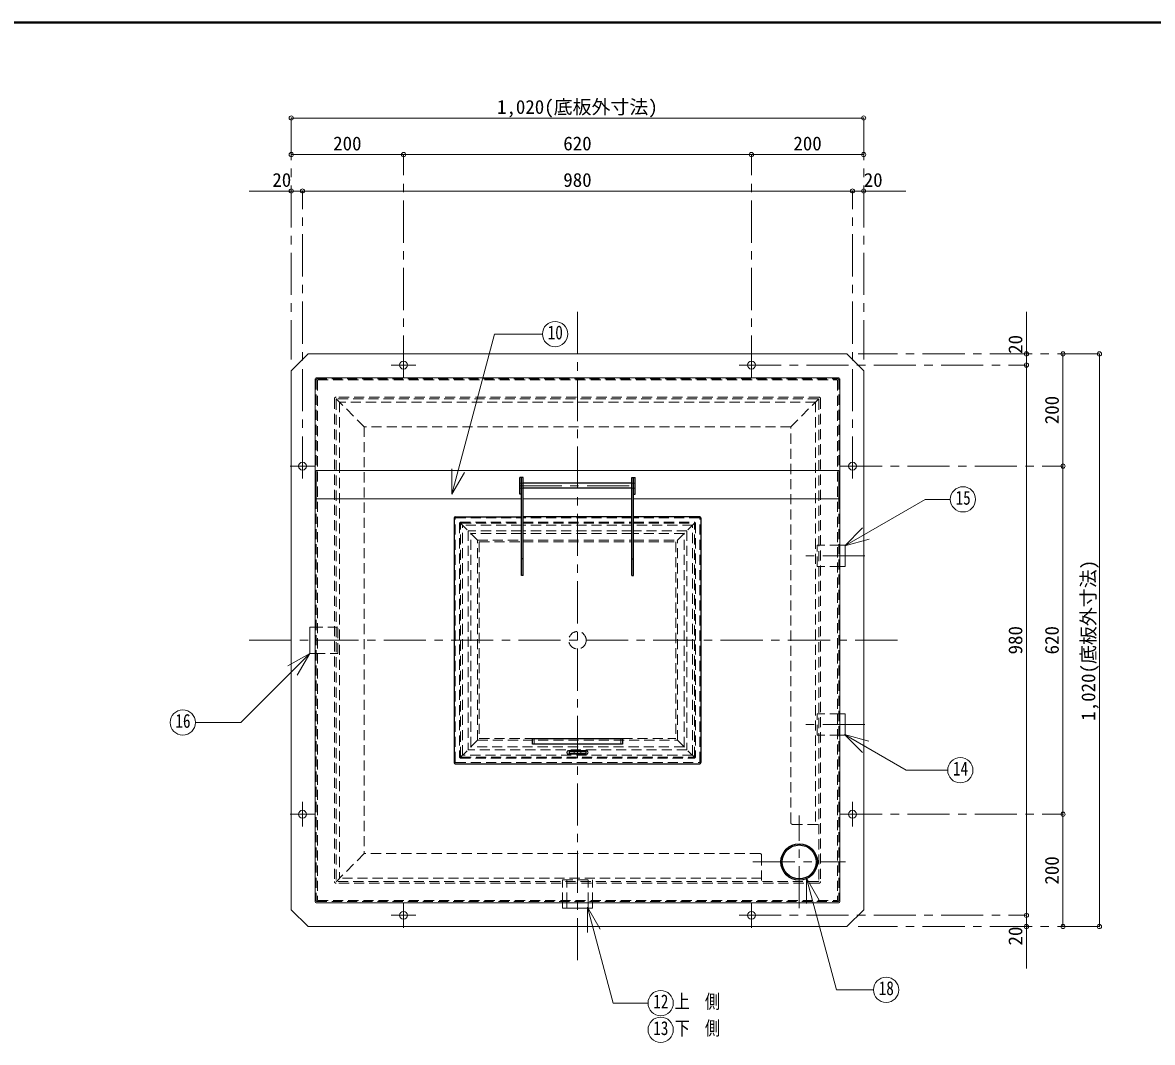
# Model space of a CAD drawing. Units: millimetres at full size, sheet at 1:15; some dimension numbers follow another scale. Extents: x -3044 to 3031, y -2085 to 2130.
# Drawn here: x -995 to 1018, y 314 to 2130 of the extents above; entities that cross this region are included whole.
import ezdxf
from ezdxf.enums import TextEntityAlignment as Align

# ---------------------------------------------------------------- set-up
doc = ezdxf.new("R2010")
doc.units = ezdxf.units.MM
doc.header["$LTSCALE"] = 15
doc.header["$PDMODE"] = 32
doc.header["$PDSIZE"] = 7.5
doc.linetypes.add('CHAIN1', pattern=[8, 5, -1, 1, -1])
doc.linetypes.add('DASHED1', pattern=[1.8, 1.2, -0.6])
doc.layers.add('0-0', color=4, linetype='Continuous', lineweight=9)
doc.styles.add('ＭＳ ゴシック', font='')
doc.styles.get('ＭＳ ゴシック').set_extended_font_data('MS Gothic')

msp = doc.modelspace()

# ---------------------------------------------------------------- linework, layer by layer
at = {"layer": '0-0', "color": 1, "lineweight": 40}
msp.add_line((3031, 2130.04), (-3044, 2130.04), dxfattribs=at)
at = {"layer": '0-0', "linetype": 'CHAIN1'}
for p, q in [((-516.5, 1960.04), (-516.5, 1530.04)), ((503.5, 1960.04), (503.5, 1530.04)), ((-316.5, 1498.04), (-316.5, 1895.04)), ((303.5, 1498.04), (303.5, 1895.04)), ((-496.5, 1318.04), (-496.5, 1830.04)), ((483.5, 1318.04), (483.5, 1830.04)), ((-6.5, 1615.04), (-6.5, 445.04)), ((923.5, 1540.04), (493.5, 1540.04)), ((-338.5, 1520.04), (-294.5, 1520.04)), ((281.5, 1520.04), (793.5, 1520.04)), ((-518.5, 1340.04), (-474.5, 1340.04)), ((461.5, 1340.04), (858.5, 1340.04)), ((-109.5, 1305.04), (96.5, 1305.04)), ((505.5, 1180.04), (385.5, 1180.04)), ((-591.5, 1030.04), (578.5, 1030.04)), ((505.5, 880.04), (385.5, 880.04)), ((-496.5, 698.04), (-496.5, 742.04)), ((483.5, 698.04), (483.5, 742.04)), ((-518.5, 720.04), (-474.5, 720.04)), ((388.5, 552.54), (388.5, 717.54)), ((461.5, 720.04), (858.5, 720.04)), ((306, 635.04), (471, 635.04)), ((-316.5, 518.04), (-316.5, 562.04)), ((303.5, 518.04), (303.5, 562.04)), ((-338.5, 540.04), (-294.5, 540.04)), ((281.5, 540.04), (793.5, 540.04)), ((923.5, 520.04), (493.5, 520.04))]:
    msp.add_line(p, q, dxfattribs=at)
at = {"layer": '0-0'}
for p, q in [((-516.5, 1960.04), (503.5, 1960.04)), ((-516.5, 1895.04), (-316.5, 1895.04)), ((303.5, 1895.04), (-316.5, 1895.04)), ((303.5, 1895.04), (503.5, 1895.04)), ((-496.5, 1830.04), (-591.5, 1830.04)), ((-496.5, 1830.04), (483.5, 1830.04)), ((578.5, 1830.04), (483.5, 1830.04)), ((793.5, 1615.04), (793.5, 1520.04)), ((-516.5, 1510.04), (-486.5, 1540.04)), ((473.5, 1540.04), (-486.5, 1540.04)), ((473.5, 1540.04), (503.5, 1510.04)), ((858.5, 1340.04), (858.5, 1540.04)), ((923.5, 520.04), (923.5, 1540.04)), ((-516.5, 550.04), (-516.5, 1510.04)), ((503.5, 550.04), (503.5, 1510.04)), ((793.5, 540.04), (793.5, 1520.04)), ((858.5, 1340.04), (858.5, 720.04)), ((-483.5, 1006.54), (-483.5, 1053.54)), ((-483.5, 1053.54), (-474, 1053.54)), ((-474, 1006.54), (-483.5, 1006.54)), ((858.5, 520.04), (858.5, 720.04)), ((-486.5, 520.04), (-516.5, 550.04)), ((503.5, 550.04), (473.5, 520.04)), ((793.5, 540.04), (793.5, 445.04)), ((-486.5, 520.04), (473.5, 520.04))]:
    msp.add_line(p, q, dxfattribs=at)
at = {"layer": '0-0', "color": 7, "lineweight": 18}
for p, q in [((-230.63, 1290.06), (-154.2, 1575.32)), ((-68.93, 1575.32), (-154.2, 1575.32)), ((-474, 1495.54), (-474, 564.54)), ((-472, 1497.54), (459, 1497.54)), ((461, 1495.54), (461, 564.54)), ((-472, 1332.04), (-472, 1282.04)), ((-472, 1332.04), (459, 1332.04)), ((-230.63, 1290.06), (-230.63, 1335.06)), ((-230.63, 1290.06), (-208.13, 1329.03)), ((-472, 1282.04), (-106.5, 1282.04)), ((-103.5, 1282.04), (90.5, 1282.04)), ((469.66, 1198.3), (612.7, 1280.89)), ((657.8, 1280.89), (612.7, 1280.89)), ((469.66, 1198.3), (501.48, 1230.12)), ((469.66, 1198.3), (513.12, 1209.95)), ((470.5, 1199.04), (461, 1199.04)), ((470.5, 1161.04), (470.5, 1199.04)), ((470.5, 1161.04), (461, 1161.04)), ((-483.42, 1006.61), (-522.39, 984.11)), ((-483.42, 1006.61), (-505.92, 967.64)), ((470.5, 861.04), (461, 861.04)), ((469.4, 861.92), (501.22, 830.11)), ((469.4, 861.92), (579.39, 798.42)), ((469.4, 861.92), (512.87, 850.28)), ((653.16, 798.42), (579.39, 798.42)), ((401.8, 606.11), (401.8, 561.11)), ((401.8, 606.11), (424.3, 567.14)), ((401.8, 606.11), (455.06, 407.34)), ((-472, 562.54), (459, 562.54)), ((-25.5, 562.54), (-25.5, 553.04)), ((12.5, 553.04), (-25.5, 553.04)), ((11.49, 554.39), (11.49, 509.39)), ((11.49, 554.39), (33.99, 515.42)), ((11.49, 554.39), (57.22, 383.7)), ((12.5, 562.54), (12.5, 553.04)), ((520.92, 407.34), (455.06, 407.34)), ((119.17, 383.7), (57.22, 383.7))]:
    msp.add_line(p, q, dxfattribs=at)
at = {"layer": '0-0', "linetype": 'DASHED1'}
for p, q in [((-472, 1494.54), (-472, 1332.04)), ((-471, 1495.54), (458, 1495.54)), ((-470, 1492.54), (-470, 567.54)), ((-469, 1493.54), (456, 1493.54)), ((457, 1492.54), (457, 567.54)), ((459, 1494.54), (459, 1332.04)), ((-439.5, 1460.04), (-439.5, 600.04)), ((423.5, 1463.04), (-436.5, 1463.04)), ((-436.5, 1458.54), (-436.5, 601.54)), ((-386.5, 1410.04), (-436.06, 1459.6)), ((422, 1460.04), (-435, 1460.04)), ((-430.5, 1454.04), (-430.5, 606.04)), ((417.5, 1454.04), (-430.5, 1454.04)), ((373.5, 1410.04), (423.06, 1459.6)), ((417.5, 1454.04), (417.5, 702.04)), ((423.5, 1458.54), (423.5, 601.54)), ((426.5, 1460.04), (426.5, 600.04)), ((-386.5, 1410.04), (-386.5, 650.04)), ((373.5, 1410.04), (-386.5, 1410.04)), ((373.5, 705.04), (373.5, 1410.04)), ((-472, 1282.04), (-472, 565.54)), ((459, 1282.04), (459, 565.54)), ((-216.5, 1238.54), (-216.5, 821.54)), ((-216.06, 1239.6), (-181.5, 1205.04)), ((-215, 1240.04), (-106.5, 1240.04)), ((-215, 822.29), (-215, 1237.79)), ((-214.25, 1238.54), (-106.5, 1238.54)), ((-106.5, 1235.04), (-211.5, 1235.04)), ((-103.5, 1240.04), (90.5, 1240.04)), ((-103.5, 1238.54), (90.5, 1238.54)), ((90.5, 1235.04), (-103.5, 1235.04)), ((93.5, 1240.04), (202, 1240.04)), ((93.5, 1238.54), (201.25, 1238.54)), ((198.5, 1235.04), (93.5, 1235.04)), ((203.06, 1239.6), (168.5, 1205.04)), ((198.5, 825.04), (198.5, 1235.04)), ((202, 822.29), (202, 1237.79)), ((203.5, 1238.54), (203.5, 821.54)), ((-201.5, 1225.04), (-201.5, 835.04)), ((-106.5, 1225.04), (-201.5, 1225.04)), ((-106.5, 1220.04), (-196.5, 1220.04)), ((-184.5, 852.04), (-184.5, 1208.04)), ((-184.5, 1208.04), (-106.5, 1208.04)), ((90.5, 1225.04), (-103.5, 1225.04)), ((90.5, 1220.04), (-103.5, 1220.04)), ((-103.5, 1208.04), (90.5, 1208.04)), ((188.5, 1225.04), (93.5, 1225.04)), ((183.5, 1220.04), (93.5, 1220.04)), ((93.5, 1208.04), (171.5, 1208.04)), ((171.5, 852.04), (171.5, 1208.04)), ((183.5, 840.04), (183.5, 1220.04)), ((188.5, 1225.04), (188.5, 835.04)), ((-181.5, 1205.04), (-181.5, 855.04)), ((-181.5, 1205.04), (-106.5, 1205.04)), ((-103.5, 1205.04), (90.5, 1205.04)), ((93.5, 1205.04), (168.5, 1205.04)), ((168.5, 1205.04), (168.5, 855.04)), ((420.5, 1161.04), (420.5, 1199.04)), ((461, 1199.04), (420.5, 1199.04)), ((461, 1161.04), (420.5, 1161.04)), ((-433.5, 1053.54), (-474, 1053.54)), ((-433.5, 1006.54), (-433.5, 1053.54)), ((-474, 1006.54), (-433.5, 1006.54)), ((461, 899.04), (420.5, 899.04)), ((420.5, 861.04), (420.5, 899.04)), ((-216.06, 820.48), (-181.5, 855.04)), ((-184.5, 852.04), (171.5, 852.04)), ((-181.5, 855.04), (-86.5, 855.04)), ((73.5, 855.04), (168.5, 855.04)), ((203.06, 820.48), (168.5, 855.04)), ((461, 861.04), (420.5, 861.04)), ((188.5, 835.04), (-201.5, 835.04)), ((-215, 820.04), (202, 820.04)), ((-214.25, 821.54), (201.25, 821.54)), ((376.5, 702.04), (423.5, 702.04)), ((-386.5, 650.04), (-436.06, 600.48)), ((318.5, 650.04), (-386.5, 650.04)), ((321.5, 647.04), (321.5, 600.04)), ((321.5, 606.04), (-430.5, 606.04)), ((423.5, 597.04), (-436.5, 597.04)), ((422, 600.04), (-435, 600.04)), ((-33, 562.54), (-33, 603.04)), ((-33, 603.04), (20, 603.04)), ((-25.5, 562.54), (-25.5, 603.04)), ((12.5, 562.54), (12.5, 603.04)), ((20, 562.54), (20, 603.04)), ((-471, 564.54), (458, 564.54)), ((-469, 566.54), (456, 566.54))]:
    msp.add_line(p, q, dxfattribs=at)
at = {"layer": '0-0', "color": 5, "lineweight": 25}
for p, q in [((-103.5, 1320.04), (-109.5, 1320.04)), ((-106.5, 1145.04), (-106.5, 1320.04)), ((-103.5, 1145.04), (-103.5, 1320.04)), ((90.5, 1309.54), (-103.5, 1309.54)), ((90.5, 1320.04), (96.5, 1320.04)), ((90.5, 1145.04), (90.5, 1320.04)), ((93.5, 1145.04), (93.5, 1320.04)), ((90.5, 1300.54), (-103.5, 1300.54)), ((-224.5, 1250.04), (-106.5, 1250.04)), ((90.5, 1250.04), (-103.5, 1250.04)), ((211.5, 1250.04), (93.5, 1250.04)), ((-226.5, 1248.04), (-226.5, 812.04)), ((213.5, 1248.04), (213.5, 812.04)), ((-103.5, 1175.04), (-106.5, 1175.04)), ((90.5, 1175.04), (93.5, 1175.04)), ((-103.5, 1145.04), (-106.5, 1145.04)), ((90.5, 1145.04), (93.5, 1145.04)), ((-86.5, 855.04), (73.5, 855.04)), ((-86.5, 845.04), (-86.5, 855.04)), ((73.5, 855.04), (73.5, 845.04)), ((73.5, 845.04), (-86.5, 845.04)), ((9.5, 833.04), (-22.5, 833.04)), ((9.5, 827.04), (-22.5, 827.04)), ((8.5, 831.54), (-21.5, 831.54)), ((-21.5, 831.54), (-21.5, 828.54)), ((-224.5, 810.04), (211.5, 810.04))]:
    msp.add_line(p, q, dxfattribs=at)
at = {"layer": '0-0', "color": 7, "linetype": 'DASHED1', "lineweight": 18}
for p, q in [((-109.5, 1309.54), (-103.5, 1309.54)), ((90.5, 1309.54), (96.5, 1309.54)), ((-109.5, 1300.54), (-103.5, 1300.54)), ((90.5, 1300.54), (96.5, 1300.54)), ((-224.5, 813.04), (-224.5, 1247.04)), ((-223.5, 1248.04), (-106.5, 1248.04)), ((90.5, 1248.04), (-103.5, 1248.04)), ((210.5, 1248.04), (93.5, 1248.04)), ((211.5, 813.04), (211.5, 1247.04)), ((-83.5, 855.04), (-83.5, 845.04)), ((70.5, 855.04), (70.5, 845.04)), ((-12.5, 831.54), (-12.5, 828.54)), ((-0.5, 831.54), (-0.5, 828.54)), ((-223.5, 812.04), (210.5, 812.04))]:
    msp.add_line(p, q, dxfattribs=at)
at = {"layer": '0-0', "color": 7, "lineweight": 18}
for points in [[(93.5, 1282.04), (459, 1282.04), (459, 1332.04)], [(-483.42, 1006.61), (-606.56, 883.47), (-687.31, 883.47)], [(470.5, 861.04), (470.5, 899.04), (461, 899.04)]]:
    msp.add_lwpolyline(points, dxfattribs=at)
at = {"layer": '0-0', "color": 5, "lineweight": 25}
for points in [[(-106.5, 1290.04), (-109.5, 1290.04), (-109.5, 1320.04)], [(93.5, 1290.04), (96.5, 1290.04), (96.5, 1320.04)], [(8.5, 831.54), (8.5, 828.54), (-21.5, 828.54)]]:
    msp.add_lwpolyline(points, dxfattribs=at)
at = {"layer": '0-0', "linetype": 'DASHED1'}
for points in [[(198.5, 825.04), (-211.5, 825.04), (-211.5, 1235.04)], [(183.5, 840.04), (-196.5, 840.04), (-196.5, 1220.04)]]:
    msp.add_lwpolyline(points, dxfattribs=at)
at = {"layer": '0-0'}
for points in [[(-25.5, 553.04), (-33, 553.04), (-33, 562.54)], [(12.5, 553.04), (20, 553.04), (20, 562.54)]]:
    msp.add_lwpolyline(points, dxfattribs=at)
at = {"layer": '0-0', "color": 7, "lineweight": 18}
for centre in [(-46.43, 1575.32), (680.3, 1280.89), (-709.81, 883.47), (675.66, 798.42), (543.42, 407.34), (141.67, 383.7), (141.67, 336.2)]:
    msp.add_circle(centre, 22.5, dxfattribs=at)
at = {"layer": '0-0'}
for centre in [(-316.5, 1520.04), (303.5, 1520.04), (-496.5, 1340.04), (483.5, 1340.04), (-496.5, 720.04), (483.5, 720.04), (-316.5, 540.04), (303.5, 540.04)]:
    msp.add_circle(centre, 7, dxfattribs=at)
at = {"layer": '0-0', "linetype": 'DASHED1'}
msp.add_circle((-6.5, 1030.04), 15.5, dxfattribs=at)
at = {"layer": '0-0', "color": 5, "lineweight": 25}
for radius in [32.5, 30.25]:
    msp.add_circle((388.5, 635.04), radius, dxfattribs=at)
at = {"layer": '0-0', "color": 7, "lineweight": 18}
for centre, start, end in [((-472, 1495.54), 90, 180), ((459, 1495.54), 0, 90), ((-472, 564.54), 180, 270), ((459, 564.54), 270, 0)]:
    msp.add_arc(centre, 2, start, end, dxfattribs=at)
at = {"layer": '0-0', "linetype": 'DASHED1'}
for centre, radius, start, end in [((-470, 1493.54), 2, 90, 180), ((-471, 1494.54), 1, 90, 180), ((-469, 1492.54), 1, 90, 180), ((456, 1492.54), 1, 0, 90), ((457, 1493.54), 2, 0, 90), ((458, 1494.54), 1, 0, 90), ((-436.5, 1460.04), 3, 90, 180), ((-435, 1458.54), 1.5, 90, 180), ((422, 1458.54), 1.5, 0, 90), ((423.5, 1460.04), 3, 0, 90), ((-215, 1238.54), 1.5, 90, 180), ((-215, 1238.54), 1.5, 90, 180), ((-214.25, 1237.79), 0.75, 90, 180), ((-214.25, 1237.79), 0.75, 90, 180), ((201.25, 1237.79), 0.75, 0, 90), ((201.25, 1237.79), 0.75, 0, 90), ((202, 1238.54), 1.5, 0, 90), ((202, 1238.54), 1.5, 0, 90), ((-215, 821.54), 1.5, 180, 270), ((-215, 821.54), 1.5, 180, 270), ((-214.25, 822.29), 0.75, 180, 270), ((-214.25, 822.29), 0.75, 180, 270), ((201.25, 822.29), 0.75, 270, 0), ((201.25, 822.29), 0.75, 270, 0), ((202, 821.54), 1.5, 270, 0), ((202, 821.54), 1.5, 270, 0), ((376.5, 705.04), 3, 180, 270), ((318.5, 647.04), 3, 0, 90), ((-436.5, 600.04), 3, 180, 270), ((-435, 601.54), 1.5, 180, 270), ((422, 601.54), 1.5, 270, 0), ((423.5, 600.04), 3, 270, 0), ((-470, 566.54), 2, 180, 270), ((-471, 565.54), 1, 180, 270), ((-469, 567.54), 1, 180, 270), ((456, 567.54), 1, 270, 0), ((457, 566.54), 2, 270, 0), ((458, 565.54), 1, 270, 0)]:
    msp.add_arc(centre, radius, start, end, dxfattribs=at)
at = {"layer": '0-0', "color": 5, "lineweight": 25}
for centre, radius, start, end in [((-224.5, 1248.04), 2, 90, 180), ((-224.5, 1248.04), 2, 90, 180), ((211.5, 1248.04), 2, 0, 90), ((211.5, 1248.04), 2, 0, 90), ((-22.5, 830.04), 3, 90, 270), ((9.5, 830.04), 3, 270, 90), ((-224.5, 812.04), 2, 180, 270), ((-224.5, 812.04), 2, 180, 270), ((211.5, 812.04), 2, 270, 0), ((211.5, 812.04), 2, 270, 0)]:
    msp.add_arc(centre, radius, start, end, dxfattribs=at)
at = {"layer": '0-0', "color": 7, "linetype": 'DASHED1', "lineweight": 18}
for centre, start, end in [((-223.5, 1247.04), 90, 180), ((-223.5, 1247.04), 90, 180), ((210.5, 1247.04), 0, 90), ((210.5, 1247.04), 0, 90), ((-223.5, 813.04), 180, 270), ((-223.5, 813.04), 180, 270), ((210.5, 813.04), 270, 0), ((210.5, 813.04), 270, 0)]:
    msp.add_arc(centre, 1, start, end, dxfattribs=at)
at = {"layer": '0-0', "color": 1}
for p in [(-516.5, 1960.04), (503.5, 1960.04), (-516.5, 1895.04), (-316.5, 1895.04), (303.5, 1895.04), (503.5, 1895.04), (-516.5, 1830.04), (-496.5, 1830.04), (483.5, 1830.04), (503.5, 1830.04), (793.5, 1540.04), (858.5, 1540.04), (923.5, 1540.04), (793.5, 1520.04), (858.5, 1340.04), (858.5, 720.04), (793.5, 540.04), (793.5, 520.04), (858.5, 520.04), (923.5, 520.04)]:
    msp.add_point(p, dxfattribs=at)

# ---------------------------------------------------------------- texts
at = {"layer": '0-0', "color": 7, "style": 'ＭＳ ゴシック'}
for s, p in [('1,020(底板外寸法)', (-149.94, 1960.04)), ('200', (-441.81, 1895.04)), ('620', (-31.81, 1895.04)), ('200', (378.19, 1895.04)), ('20', (-550.25, 1830.04)), ('980', (-31.81, 1830.04)), ('20', (503.5, 1830.04))]:
    msp.add_text(s, height=24.74, dxfattribs=at).set_placement(p, align=Align.BOTTOM_LEFT)
at = {"layer": '0-0', "color": 7, "style": 'ＭＳ ゴシック', "width": 0.8}
for s, p in [('10', (-59.56, 1558.44)), ('15', (667.17, 1264.01)), ('16', (-722.94, 866.59)), ('14', (662.54, 781.54)), ('18', (530.29, 390.46)), ('12', (128.55, 366.83)), ('上\u3000側', (166.67, 366.83)), ('13', (128.55, 319.33)), ('下\u3000側', (166.67, 319.33))]:
    msp.add_text(s, height=24.74, dxfattribs=at).set_placement(p, align=Align.BOTTOM_LEFT)
at = {"layer": '0-0', "color": 7, "style": 'ＭＳ ゴシック'}
for s, p in [('20', (793.5, 1540.04)), ('200', (858.5, 1414.73)), ('1,020(底板外寸法)', (923.5, 886.61)), ('980', (793.5, 1004.73)), ('620', (858.5, 1004.73)), ('200', (858.5, 594.73)), ('20', (793.5, 486.29))]:
    msp.add_text(s, height=24.74, rotation=90, dxfattribs=at).set_placement(p, align=Align.BOTTOM_LEFT)

doc.saveas('drawing.dxf')
